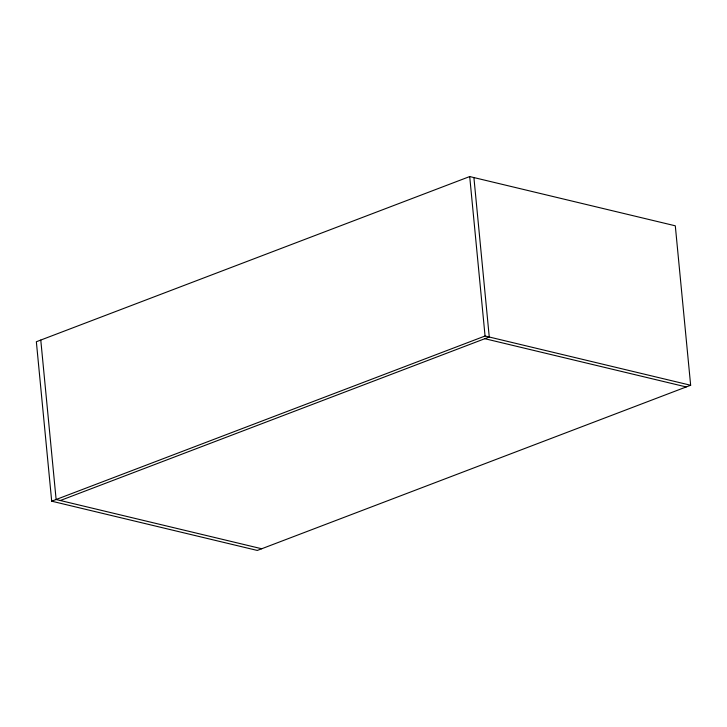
<?xml version="1.0" encoding="UTF-8"?>
<svg xmlns="http://www.w3.org/2000/svg" width="727" height="727" viewBox="0 0 727 727"><rect width="100%" height="100%" fill="white"/><g stroke="black" fill="none" stroke-linecap="round" stroke-linejoin="round"><path stroke-width="1.09" d="M469.706 176.561L36.35 341.745L51.699 501.194L257.294 550.439L690.65 385.255L675.301 225.806L469.706 176.561L485.063 336.01L690.65 385.255M51.699 501.194L485.063 336.01M60.323 500.512L489.262 337.01L473.904 177.561M484.836 338.7L686.224 386.937M261.711 548.758L56.124 499.513L40.776 340.063"/></g></svg>
